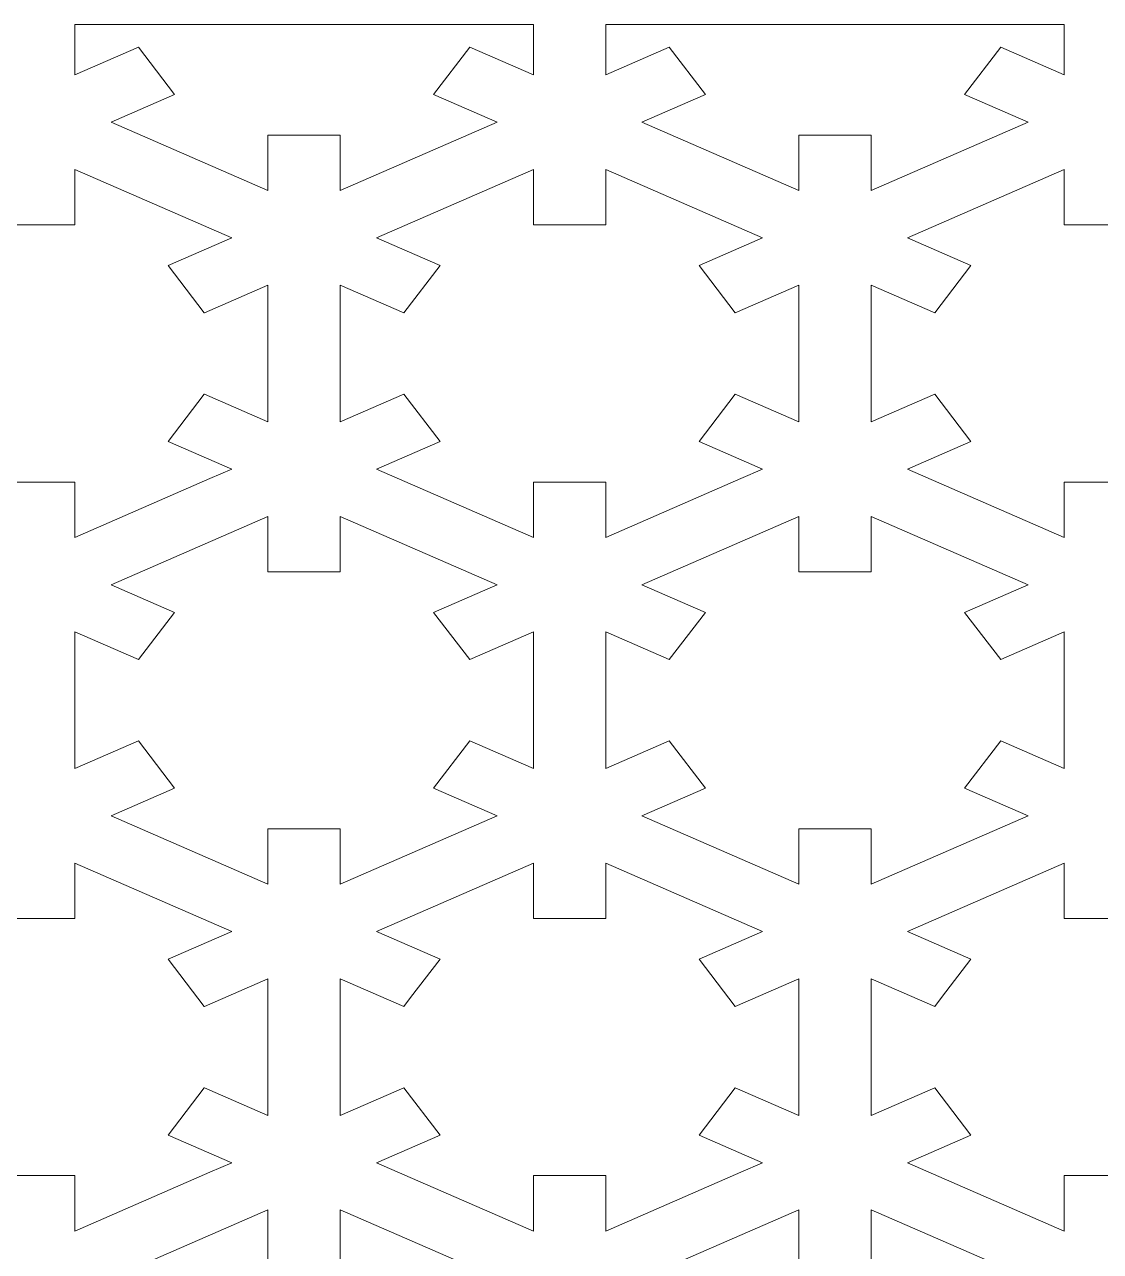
# Model space of a CAD drawing. Header units: millimetres. Extents: x -1200 to 1200, y -590 to 590.
# Drawn here: x -546 to 75, y -118 to 590 of the extents above; entities that cross this region are included whole.
import ezdxf

# ---------------------------------------------------------------- set-up
doc = ezdxf.new("R2010")
doc.units = ezdxf.units.MM
doc.header["$MEASUREMENT"] = 0
doc.layers.add('Layer 1', color=7, linetype='Continuous')

msp = doc.modelspace()

# ---------------------------------------------------------------- linework, layer by layer
at = {"layer": 'Layer 1', "color": 250, "lineweight": 9}
for points, knots in [([(-516.8389, 589.9734), (-516.8389, 589.9734), (-516.8389, 560.8792), (-516.8389, 560.8792), (-516.8389, 560.8792), (-480.1723, 576.8386), (-480.1723, 576.8386), (-480.1723, 576.8386), (-480.1697, 576.8355), (-480.1697, 576.8355), (-480.1697, 576.8355), (-480.1644, 576.8378), (-480.1644, 576.8378), (-480.1644, 576.8378), (-459.2768, 549.5634), (-459.2768, 549.5634), (-459.2768, 549.5634), (-495.9549, 533.599), (-495.9549, 533.599), (-495.9549, 533.599), (-405.4427, 494.2027), (-405.4427, 494.2027), (-405.4427, 494.2027), (-405.4427, 526.1253), (-405.4427, 526.1253), (-405.4427, 526.1253), (-405.4342, 526.1253), (-405.4342, 526.1253), (-405.4342, 526.1253), (-363.6679, 526.1252), (-363.6679, 526.1252), (-363.6679, 526.1252), (-363.6593, 526.1252), (-363.6593, 526.1252), (-363.6593, 526.1252), (-363.6592, 494.2022), (-363.6592, 494.2022), (-363.6592, 494.2022), (-273.1428, 533.6007), (-273.1428, 533.6007), (-273.1428, 533.6007), (-309.8169, 549.5633), (-309.8169, 549.5633), (-309.8169, 549.5633), (-309.8161, 549.5642), (-309.8161, 549.5642), (-309.8161, 549.5642), (-288.9296, 576.8375), (-288.9296, 576.8375), (-288.9296, 576.8375), (-288.9292, 576.8383), (-288.9292, 576.8383), (-288.9292, 576.8383), (-252.2545, 560.8754), (-252.2545, 560.8754), (-252.2545, 560.8754), (-252.2545, 589.9734), (-252.2545, 589.9734), (-252.2545, 589.9734), (-516.8389, 589.9734), (-516.8389, 589.9734)], [0, 0, 0, 0, 0.05, 0.05, 0.05, 0.1, 0.1, 0.1, 0.15, 0.15, 0.15, 0.2, 0.2, 0.2, 0.25, 0.25, 0.25, 0.3, 0.3, 0.3, 0.35, 0.35, 0.35, 0.4, 0.4, 0.4, 0.45, 0.45, 0.45, 0.5, 0.5, 0.5, 0.55, 0.55, 0.55, 0.6, 0.6, 0.6, 0.65, 0.65, 0.65, 0.7, 0.7, 0.7, 0.75, 0.75, 0.75, 0.8, 0.8, 0.8, 0.85, 0.85, 0.85, 0.9, 0.9, 0.9, 0.95, 0.95, 0.95, 1, 1, 1, 1]), ([(-210.4705, 589.9734), (-210.4705, 589.9734), (-210.4705, 560.8792), (-210.4705, 560.8792), (-210.4705, 560.8792), (-173.8038, 576.8386), (-173.8038, 576.8386), (-173.8038, 576.8386), (-173.8012, 576.8355), (-173.8012, 576.8355), (-173.8012, 576.8355), (-173.7958, 576.8378), (-173.7958, 576.8378), (-173.7958, 576.8378), (-152.9083, 549.5634), (-152.9083, 549.5634), (-152.9083, 549.5634), (-189.5865, 533.599), (-189.5865, 533.599), (-189.5865, 533.599), (-99.0742, 494.2027), (-99.0742, 494.2027), (-99.0742, 494.2027), (-99.0742, 526.1253), (-99.0742, 526.1253), (-99.0742, 526.1253), (-99.0657, 526.1253), (-99.0657, 526.1253), (-99.0657, 526.1253), (-57.2993, 526.1252), (-57.2993, 526.1252), (-57.2993, 526.1252), (-57.2908, 526.1252), (-57.2908, 526.1252), (-57.2908, 526.1252), (-57.2906, 494.2022), (-57.2906, 494.2022), (-57.2906, 494.2022), (33.2257, 533.6007), (33.2257, 533.6007), (33.2257, 533.6007), (-3.4486, 549.5633), (-3.4486, 549.5633), (-3.4486, 549.5633), (-3.4477, 549.5642), (-3.4477, 549.5642), (-3.4477, 549.5642), (17.4389, 576.8375), (17.4389, 576.8375), (17.4389, 576.8375), (17.4393, 576.8383), (17.4393, 576.8383), (17.4393, 576.8383), (54.1139, 560.8754), (54.1139, 560.8754), (54.1139, 560.8754), (54.1139, 589.9734), (54.1139, 589.9734), (54.1139, 589.9734), (-210.4705, 589.9734), (-210.4705, 589.9734)], [0, 0, 0, 0, 0.05, 0.05, 0.05, 0.1, 0.1, 0.1, 0.15, 0.15, 0.15, 0.2, 0.2, 0.2, 0.25, 0.25, 0.25, 0.3, 0.3, 0.3, 0.35, 0.35, 0.35, 0.4, 0.4, 0.4, 0.45, 0.45, 0.45, 0.5, 0.5, 0.5, 0.55, 0.55, 0.55, 0.6, 0.6, 0.6, 0.65, 0.65, 0.65, 0.7, 0.7, 0.7, 0.75, 0.75, 0.75, 0.8, 0.8, 0.8, 0.85, 0.85, 0.85, 0.9, 0.9, 0.9, 0.95, 0.95, 0.95, 1, 1, 1, 1]), ([(-633.3517, 423.6863), (-633.3517, 423.6863), (-612.4643, 450.9606), (-612.4643, 450.9606), (-612.4643, 450.9606), (-612.4651, 450.9609), (-612.4651, 450.9609), (-612.4651, 450.9609), (-612.4648, 450.961), (-612.4648, 450.961), (-612.4648, 450.961), (-649.139, 466.9238), (-649.139, 466.9238), (-649.139, 466.9238), (-558.6226, 506.3218), (-558.6226, 506.3218), (-558.6226, 506.3218), (-558.6226, 474.399), (-558.6226, 474.399), (-558.6226, 474.399), (-558.6141, 474.399), (-558.6141, 474.399), (-558.6141, 474.399), (-516.8474, 474.3991), (-516.8474, 474.3991), (-516.8474, 474.3991), (-516.8389, 474.3991), (-516.8389, 474.3991), (-516.8389, 474.3991), (-516.8391, 506.321), (-516.8391, 506.321), (-516.8391, 506.321), (-426.3271, 466.9252), (-426.3271, 466.9252), (-426.3271, 466.9252), (-463.0052, 450.9609), (-463.0052, 450.9609), (-463.0052, 450.9609), (-442.1177, 423.6866), (-442.1177, 423.6866), (-442.1177, 423.6866), (-442.1122, 423.6889), (-442.1122, 423.6889), (-442.1122, 423.6889), (-442.1097, 423.6858), (-442.1097, 423.6858), (-442.1097, 423.6858), (-405.4427, 439.6455), (-405.4427, 439.6455), (-405.4427, 439.6455), (-405.4426, 360.8497), (-405.4426, 360.8497), (-405.4426, 360.8497), (-442.1092, 376.8091), (-442.1092, 376.8091), (-442.1092, 376.8091), (-442.1111, 376.8064), (-442.1111, 376.8064), (-442.1111, 376.8064), (-442.1174, 376.8091), (-442.1174, 376.8091), (-442.1174, 376.8091), (-463.005, 349.5347), (-463.005, 349.5347), (-463.005, 349.5347), (-426.3257, 333.5699), (-426.3257, 333.5699), (-426.3257, 333.5699), (-438.9304, 328.0837), (-438.9304, 328.0837), (-438.9304, 328.0837), (-516.8391, 294.1735), (-516.8391, 294.1735), (-516.8391, 294.1735), (-516.8392, 326.096), (-516.8392, 326.096), (-516.8392, 326.096), (-516.8478, 326.096), (-516.8478, 326.096), (-516.8478, 326.096), (-558.6141, 326.0961), (-558.6141, 326.0961), (-558.6141, 326.0961), (-558.6226, 326.0961), (-558.6226, 326.0961), (-558.6226, 326.0961), (-558.6226, 294.1735), (-558.6226, 294.1735), (-558.6226, 294.1735), (-649.1398, 333.5716), (-649.1398, 333.5716), (-649.1398, 333.5716), (-612.4646, 349.5349), (-612.4646, 349.5349), (-612.4646, 349.5349), (-612.4646, 349.535), (-612.4646, 349.535), (-612.4646, 349.535), (-633.3522, 376.8094), (-633.3522, 376.8094), (-633.3522, 376.8094), (-670.0269, 360.8465), (-670.0269, 360.8465), (-670.0269, 360.8465), (-670.0271, 439.6494), (-670.0271, 439.6494), (-670.0271, 439.6494), (-633.3517, 423.6863), (-633.3517, 423.6863)], [0, 0, 0, 0, 0.02777778, 0.02777778, 0.02777778, 0.05555556, 0.05555556, 0.05555556, 0.08333333, 0.08333333, 0.08333333, 0.11111111, 0.11111111, 0.11111111, 0.13888889, 0.13888889, 0.13888889, 0.16666667, 0.16666667, 0.16666667, 0.19444444, 0.19444444, 0.19444444, 0.22222222, 0.22222222, 0.22222222, 0.25, 0.25, 0.25, 0.27777778, 0.27777778, 0.27777778, 0.30555556, 0.30555556, 0.30555556, 0.33333333, 0.33333333, 0.33333333, 0.36111111, 0.36111111, 0.36111111, 0.38888889, 0.38888889, 0.38888889, 0.41666667, 0.41666667, 0.41666667, 0.44444444, 0.44444444, 0.44444444, 0.47222222, 0.47222222, 0.47222222, 0.5, 0.5, 0.5, 0.52777778, 0.52777778, 0.52777778, 0.55555556, 0.55555556, 0.55555556, 0.58333333, 0.58333333, 0.58333333, 0.61111111, 0.61111111, 0.61111111, 0.63888889, 0.63888889, 0.63888889, 0.66666667, 0.66666667, 0.66666667, 0.69444444, 0.69444444, 0.69444444, 0.72222222, 0.72222222, 0.72222222, 0.75, 0.75, 0.75, 0.77777778, 0.77777778, 0.77777778, 0.80555556, 0.80555556, 0.80555556, 0.83333333, 0.83333333, 0.83333333, 0.86111111, 0.86111111, 0.86111111, 0.88888889, 0.88888889, 0.88888889, 0.91666667, 0.91666667, 0.91666667, 0.94444444, 0.94444444, 0.94444444, 0.97222222, 0.97222222, 0.97222222, 1, 1, 1, 1]), ([(-326.9834, 423.6863), (-326.9834, 423.6863), (-306.0959, 450.9606), (-306.0959, 450.9606), (-306.0959, 450.9606), (-306.0967, 450.9609), (-306.0967, 450.9609), (-306.0967, 450.9609), (-306.0966, 450.961), (-306.0966, 450.961), (-306.0966, 450.961), (-342.7706, 466.9238), (-342.7706, 466.9238), (-342.7706, 466.9238), (-252.2543, 506.3218), (-252.2543, 506.3218), (-252.2543, 506.3218), (-252.2543, 474.399), (-252.2543, 474.399), (-252.2543, 474.399), (-252.2457, 474.399), (-252.2457, 474.399), (-252.2457, 474.399), (-210.4791, 474.3991), (-210.4791, 474.3991), (-210.4791, 474.3991), (-210.4705, 474.3991), (-210.4705, 474.3991), (-210.4705, 474.3991), (-210.4707, 506.321), (-210.4707, 506.321), (-210.4707, 506.321), (-119.9586, 466.9252), (-119.9586, 466.9252), (-119.9586, 466.9252), (-156.6368, 450.9609), (-156.6368, 450.9609), (-156.6368, 450.9609), (-135.7493, 423.6866), (-135.7493, 423.6866), (-135.7493, 423.6866), (-135.7439, 423.6889), (-135.7439, 423.6889), (-135.7439, 423.6889), (-135.7414, 423.6858), (-135.7414, 423.6858), (-135.7414, 423.6858), (-99.0742, 439.6455), (-99.0742, 439.6455), (-99.0742, 439.6455), (-99.074, 360.8497), (-99.074, 360.8497), (-99.074, 360.8497), (-135.7408, 376.8091), (-135.7408, 376.8091), (-135.7408, 376.8091), (-135.7429, 376.8064), (-135.7429, 376.8064), (-135.7429, 376.8064), (-135.7492, 376.8091), (-135.7492, 376.8091), (-135.7492, 376.8091), (-156.6366, 349.5347), (-156.6366, 349.5347), (-156.6366, 349.5347), (-119.9573, 333.5699), (-119.9573, 333.5699), (-119.9573, 333.5699), (-132.5622, 328.0837), (-132.5622, 328.0837), (-132.5622, 328.0837), (-210.4707, 294.1735), (-210.4707, 294.1735), (-210.4707, 294.1735), (-210.4709, 326.096), (-210.4709, 326.096), (-210.4709, 326.096), (-210.4794, 326.096), (-210.4794, 326.096), (-210.4794, 326.096), (-252.2457, 326.0961), (-252.2457, 326.0961), (-252.2457, 326.0961), (-252.2543, 326.0961), (-252.2543, 326.0961), (-252.2543, 326.0961), (-252.2543, 294.1735), (-252.2543, 294.1735), (-252.2543, 294.1735), (-342.7714, 333.5716), (-342.7714, 333.5716), (-342.7714, 333.5716), (-306.0963, 349.5349), (-306.0963, 349.5349), (-306.0963, 349.5349), (-306.0963, 349.535), (-306.0963, 349.535), (-306.0963, 349.535), (-326.9838, 376.8094), (-326.9838, 376.8094), (-326.9838, 376.8094), (-363.6585, 360.8465), (-363.6585, 360.8465), (-363.6585, 360.8465), (-363.6587, 439.6494), (-363.6587, 439.6494), (-363.6587, 439.6494), (-326.9834, 423.6863), (-326.9834, 423.6863)], [0, 0, 0, 0, 0.02777778, 0.02777778, 0.02777778, 0.05555556, 0.05555556, 0.05555556, 0.08333333, 0.08333333, 0.08333333, 0.11111111, 0.11111111, 0.11111111, 0.13888889, 0.13888889, 0.13888889, 0.16666667, 0.16666667, 0.16666667, 0.19444444, 0.19444444, 0.19444444, 0.22222222, 0.22222222, 0.22222222, 0.25, 0.25, 0.25, 0.27777778, 0.27777778, 0.27777778, 0.30555556, 0.30555556, 0.30555556, 0.33333333, 0.33333333, 0.33333333, 0.36111111, 0.36111111, 0.36111111, 0.38888889, 0.38888889, 0.38888889, 0.41666667, 0.41666667, 0.41666667, 0.44444444, 0.44444444, 0.44444444, 0.47222222, 0.47222222, 0.47222222, 0.5, 0.5, 0.5, 0.52777778, 0.52777778, 0.52777778, 0.55555556, 0.55555556, 0.55555556, 0.58333333, 0.58333333, 0.58333333, 0.61111111, 0.61111111, 0.61111111, 0.63888889, 0.63888889, 0.63888889, 0.66666667, 0.66666667, 0.66666667, 0.69444444, 0.69444444, 0.69444444, 0.72222222, 0.72222222, 0.72222222, 0.75, 0.75, 0.75, 0.77777778, 0.77777778, 0.77777778, 0.80555556, 0.80555556, 0.80555556, 0.83333333, 0.83333333, 0.83333333, 0.86111111, 0.86111111, 0.86111111, 0.88888889, 0.88888889, 0.88888889, 0.91666667, 0.91666667, 0.91666667, 0.94444444, 0.94444444, 0.94444444, 0.97222222, 0.97222222, 0.97222222, 1, 1, 1, 1]), ([(-20.615, 423.6863), (-20.615, 423.6863), (0.2724, 450.9606), (0.2724, 450.9606), (0.2724, 450.9606), (0.2716, 450.9609), (0.2716, 450.9609), (0.2716, 450.9609), (0.2718, 450.961), (0.2718, 450.961), (0.2718, 450.961), (-36.4021, 466.9238), (-36.4021, 466.9238), (-36.4021, 466.9238), (54.1141, 506.3218), (54.1141, 506.3218), (54.1141, 506.3218), (54.1141, 474.399), (54.1141, 474.399), (54.1141, 474.399), (54.1228, 474.399), (54.1228, 474.399), (54.1228, 474.399), (95.8893, 474.3991), (95.8893, 474.3991), (95.8893, 474.3991), (95.8978, 474.3991), (95.8978, 474.3991), (95.8978, 474.3991), (95.8976, 506.321), (95.8976, 506.321), (95.8976, 506.321), (186.4098, 466.9252), (186.4098, 466.9252), (186.4098, 466.9252), (149.7317, 450.9609), (149.7317, 450.9609), (149.7317, 450.9609), (170.619, 423.6866), (170.619, 423.6866), (170.619, 423.6866), (170.6245, 423.6889), (170.6245, 423.6889), (170.6245, 423.6889), (170.6269, 423.6858), (170.6269, 423.6858), (170.6269, 423.6858), (207.2942, 439.6455), (207.2942, 439.6455), (207.2942, 439.6455), (207.2943, 360.8497), (207.2943, 360.8497), (207.2943, 360.8497), (170.6276, 376.8091), (170.6276, 376.8091), (170.6276, 376.8091), (170.6255, 376.8064), (170.6255, 376.8064), (170.6255, 376.8064), (170.6192, 376.8091), (170.6192, 376.8091), (170.6192, 376.8091), (149.7319, 349.5347), (149.7319, 349.5347), (149.7319, 349.5347), (186.4111, 333.5699), (186.4111, 333.5699), (186.4111, 333.5699), (173.8065, 328.0837), (173.8065, 328.0837), (173.8065, 328.0837), (95.8976, 294.1735), (95.8976, 294.1735), (95.8976, 294.1735), (95.8975, 326.096), (95.8975, 326.096), (95.8975, 326.096), (95.8888, 326.096), (95.8888, 326.096), (95.8888, 326.096), (54.1228, 326.0961), (54.1228, 326.0961), (54.1228, 326.0961), (54.1141, 326.0961), (54.1141, 326.0961), (54.1141, 326.0961), (54.1141, 294.1735), (54.1141, 294.1735), (54.1141, 294.1735), (-36.4029, 333.5716), (-36.4029, 333.5716), (-36.4029, 333.5716), (0.2721, 349.5349), (0.2721, 349.5349), (0.2721, 349.5349), (0.2721, 349.535), (0.2721, 349.535), (0.2721, 349.535), (-20.6155, 376.8094), (-20.6155, 376.8094), (-20.6155, 376.8094), (-57.29, 360.8465), (-57.29, 360.8465), (-57.29, 360.8465), (-57.2902, 439.6494), (-57.2902, 439.6494), (-57.2902, 439.6494), (-20.615, 423.6863), (-20.615, 423.6863)], [0, 0, 0, 0, 0.02777778, 0.02777778, 0.02777778, 0.05555556, 0.05555556, 0.05555556, 0.08333333, 0.08333333, 0.08333333, 0.11111111, 0.11111111, 0.11111111, 0.13888889, 0.13888889, 0.13888889, 0.16666667, 0.16666667, 0.16666667, 0.19444444, 0.19444444, 0.19444444, 0.22222222, 0.22222222, 0.22222222, 0.25, 0.25, 0.25, 0.27777778, 0.27777778, 0.27777778, 0.30555556, 0.30555556, 0.30555556, 0.33333333, 0.33333333, 0.33333333, 0.36111111, 0.36111111, 0.36111111, 0.38888889, 0.38888889, 0.38888889, 0.41666667, 0.41666667, 0.41666667, 0.44444444, 0.44444444, 0.44444444, 0.47222222, 0.47222222, 0.47222222, 0.5, 0.5, 0.5, 0.52777778, 0.52777778, 0.52777778, 0.55555556, 0.55555556, 0.55555556, 0.58333333, 0.58333333, 0.58333333, 0.61111111, 0.61111111, 0.61111111, 0.63888889, 0.63888889, 0.63888889, 0.66666667, 0.66666667, 0.66666667, 0.69444444, 0.69444444, 0.69444444, 0.72222222, 0.72222222, 0.72222222, 0.75, 0.75, 0.75, 0.77777778, 0.77777778, 0.77777778, 0.80555556, 0.80555556, 0.80555556, 0.83333333, 0.83333333, 0.83333333, 0.86111111, 0.86111111, 0.86111111, 0.88888889, 0.88888889, 0.88888889, 0.91666667, 0.91666667, 0.91666667, 0.94444444, 0.94444444, 0.94444444, 0.97222222, 0.97222222, 0.97222222, 1, 1, 1, 1]), ([(-273.1416, 133.5426), (-273.1416, 133.5426), (-363.6592, 94.1437), (-363.6592, 94.1437), (-363.6592, 94.1437), (-363.6593, 126.0666), (-363.6593, 126.0666), (-363.6593, 126.0666), (-363.6679, 126.0666), (-363.6679, 126.0666), (-363.6679, 126.0666), (-405.4342, 126.0668), (-405.4342, 126.0668), (-405.4342, 126.0668), (-405.4427, 126.0668), (-405.4427, 126.0668), (-405.4427, 126.0668), (-405.4427, 94.1443), (-405.4427, 94.1443), (-405.4427, 94.1443), (-495.9555, 133.5407), (-495.9555, 133.5407), (-495.9555, 133.5407), (-459.2765, 149.5057), (-459.2765, 149.5057), (-459.2765, 149.5057), (-480.1639, 176.7801), (-480.1639, 176.7801), (-480.1639, 176.7801), (-480.1702, 176.7774), (-480.1702, 176.7774), (-480.1702, 176.7774), (-480.1723, 176.7801), (-480.1723, 176.7801), (-480.1723, 176.7801), (-516.8384, 160.8208), (-516.8384, 160.8208), (-516.8384, 160.8208), (-516.8386, 239.6174), (-516.8386, 239.6174), (-516.8386, 239.6174), (-480.1715, 223.6577), (-480.1715, 223.6577), (-480.1715, 223.6577), (-480.1699, 223.6597), (-480.1699, 223.6597), (-480.1699, 223.6597), (-480.1635, 223.6569), (-480.1635, 223.6569), (-480.1635, 223.6569), (-459.2766, 250.9319), (-459.2766, 250.9319), (-459.2766, 250.9319), (-495.9553, 266.8968), (-495.9553, 266.8968), (-495.9553, 266.8968), (-405.4423, 306.2932), (-405.4423, 306.2932), (-405.4423, 306.2932), (-405.4423, 274.3704), (-405.4423, 274.3704), (-405.4423, 274.3704), (-405.4337, 274.3704), (-405.4337, 274.3704), (-405.4337, 274.3704), (-363.6671, 274.3706), (-363.6671, 274.3706), (-363.6671, 274.3706), (-363.6585, 274.3706), (-363.6585, 274.3706), (-363.6585, 274.3706), (-363.6587, 306.2924), (-363.6587, 306.2924), (-363.6587, 306.2924), (-273.1419, 266.8948), (-273.1419, 266.8948), (-273.1419, 266.8948), (-277.1965, 265.1298), (-277.1965, 265.1298), (-277.1965, 265.1298), (-309.8167, 250.9317), (-309.8167, 250.9317), (-309.8167, 250.9317), (-309.8167, 250.9315), (-309.8167, 250.9315), (-309.8167, 250.9315), (-288.9294, 223.6572), (-288.9294, 223.6572), (-288.9294, 223.6572), (-252.2543, 239.6202), (-252.2543, 239.6202), (-252.2543, 239.6202), (-252.2541, 160.8167), (-252.2541, 160.8167), (-252.2541, 160.8167), (-288.9292, 176.7798), (-288.9292, 176.7798), (-288.9292, 176.7798), (-309.8165, 149.5055), (-309.8165, 149.5055), (-309.8165, 149.5055), (-273.1416, 133.5426), (-273.1416, 133.5426)], [0, 0, 0, 0, 0.02941176, 0.02941176, 0.02941176, 0.05882353, 0.05882353, 0.05882353, 0.08823529, 0.08823529, 0.08823529, 0.11764706, 0.11764706, 0.11764706, 0.14705882, 0.14705882, 0.14705882, 0.17647059, 0.17647059, 0.17647059, 0.20588235, 0.20588235, 0.20588235, 0.23529412, 0.23529412, 0.23529412, 0.26470588, 0.26470588, 0.26470588, 0.29411765, 0.29411765, 0.29411765, 0.32352941, 0.32352941, 0.32352941, 0.35294118, 0.35294118, 0.35294118, 0.38235294, 0.38235294, 0.38235294, 0.41176471, 0.41176471, 0.41176471, 0.44117647, 0.44117647, 0.44117647, 0.47058824, 0.47058824, 0.47058824, 0.5, 0.5, 0.5, 0.52941176, 0.52941176, 0.52941176, 0.55882353, 0.55882353, 0.55882353, 0.58823529, 0.58823529, 0.58823529, 0.61764706, 0.61764706, 0.61764706, 0.64705882, 0.64705882, 0.64705882, 0.67647059, 0.67647059, 0.67647059, 0.70588235, 0.70588235, 0.70588235, 0.73529412, 0.73529412, 0.73529412, 0.76470588, 0.76470588, 0.76470588, 0.79411765, 0.79411765, 0.79411765, 0.82352941, 0.82352941, 0.82352941, 0.85294118, 0.85294118, 0.85294118, 0.88235294, 0.88235294, 0.88235294, 0.91176471, 0.91176471, 0.91176471, 0.94117647, 0.94117647, 0.94117647, 0.97058824, 0.97058824, 0.97058824, 1, 1, 1, 1]), ([(33.227, 133.5426), (33.227, 133.5426), (-57.2906, 94.1437), (-57.2906, 94.1437), (-57.2906, 94.1437), (-57.2908, 126.0666), (-57.2908, 126.0666), (-57.2908, 126.0666), (-57.2993, 126.0666), (-57.2993, 126.0666), (-57.2993, 126.0666), (-99.0657, 126.0668), (-99.0657, 126.0668), (-99.0657, 126.0668), (-99.0742, 126.0668), (-99.0742, 126.0668), (-99.0742, 126.0668), (-99.0742, 94.1443), (-99.0742, 94.1443), (-99.0742, 94.1443), (-189.5871, 133.5407), (-189.5871, 133.5407), (-189.5871, 133.5407), (-152.9078, 149.5057), (-152.9078, 149.5057), (-152.9078, 149.5057), (-173.7954, 176.7801), (-173.7954, 176.7801), (-173.7954, 176.7801), (-173.8017, 176.7774), (-173.8017, 176.7774), (-173.8017, 176.7774), (-173.8038, 176.7801), (-173.8038, 176.7801), (-173.8038, 176.7801), (-210.4701, 160.8208), (-210.4701, 160.8208), (-210.4701, 160.8208), (-210.4704, 239.6174), (-210.4704, 239.6174), (-210.4704, 239.6174), (-173.8028, 223.6577), (-173.8028, 223.6577), (-173.8028, 223.6577), (-173.8014, 223.6597), (-173.8014, 223.6597), (-173.8014, 223.6597), (-173.7949, 223.6569), (-173.7949, 223.6569), (-173.7949, 223.6569), (-152.9081, 250.9319), (-152.9081, 250.9319), (-152.9081, 250.9319), (-189.587, 266.8968), (-189.587, 266.8968), (-189.587, 266.8968), (-99.0737, 306.2932), (-99.0737, 306.2932), (-99.0737, 306.2932), (-99.0737, 274.3704), (-99.0737, 274.3704), (-99.0737, 274.3704), (-99.0652, 274.3704), (-99.0652, 274.3704), (-99.0652, 274.3704), (-57.2985, 274.3706), (-57.2985, 274.3706), (-57.2985, 274.3706), (-57.29, 274.3706), (-57.29, 274.3706), (-57.29, 274.3706), (-57.2902, 306.2924), (-57.2902, 306.2924), (-57.2902, 306.2924), (33.2268, 266.8948), (33.2268, 266.8948), (33.2268, 266.8948), (29.172, 265.1298), (29.172, 265.1298), (29.172, 265.1298), (-3.4484, 250.9317), (-3.4484, 250.9317), (-3.4484, 250.9317), (-3.4484, 250.9315), (-3.4484, 250.9315), (-3.4484, 250.9315), (17.4391, 223.6572), (17.4391, 223.6572), (17.4391, 223.6572), (54.1141, 239.6202), (54.1141, 239.6202), (54.1141, 239.6202), (54.1142, 160.8167), (54.1142, 160.8167), (54.1142, 160.8167), (17.4393, 176.7798), (17.4393, 176.7798), (17.4393, 176.7798), (-3.4482, 149.5055), (-3.4482, 149.5055), (-3.4482, 149.5055), (33.227, 133.5426), (33.227, 133.5426)], [0, 0, 0, 0, 0.02941176, 0.02941176, 0.02941176, 0.05882353, 0.05882353, 0.05882353, 0.08823529, 0.08823529, 0.08823529, 0.11764706, 0.11764706, 0.11764706, 0.14705882, 0.14705882, 0.14705882, 0.17647059, 0.17647059, 0.17647059, 0.20588235, 0.20588235, 0.20588235, 0.23529412, 0.23529412, 0.23529412, 0.26470588, 0.26470588, 0.26470588, 0.29411765, 0.29411765, 0.29411765, 0.32352941, 0.32352941, 0.32352941, 0.35294118, 0.35294118, 0.35294118, 0.38235294, 0.38235294, 0.38235294, 0.41176471, 0.41176471, 0.41176471, 0.44117647, 0.44117647, 0.44117647, 0.47058824, 0.47058824, 0.47058824, 0.5, 0.5, 0.5, 0.52941176, 0.52941176, 0.52941176, 0.55882353, 0.55882353, 0.55882353, 0.58823529, 0.58823529, 0.58823529, 0.61764706, 0.61764706, 0.61764706, 0.64705882, 0.64705882, 0.64705882, 0.67647059, 0.67647059, 0.67647059, 0.70588235, 0.70588235, 0.70588235, 0.73529412, 0.73529412, 0.73529412, 0.76470588, 0.76470588, 0.76470588, 0.79411765, 0.79411765, 0.79411765, 0.82352941, 0.82352941, 0.82352941, 0.85294118, 0.85294118, 0.85294118, 0.88235294, 0.88235294, 0.88235294, 0.91176471, 0.91176471, 0.91176471, 0.94117647, 0.94117647, 0.94117647, 0.97058824, 0.97058824, 0.97058824, 1, 1, 1, 1]), ([(-629.4378, 28.7387), (-629.4378, 28.7387), (-612.4638, 50.9028), (-612.4638, 50.9028), (-612.4638, 50.9028), (-649.139, 66.8659), (-649.139, 66.8659), (-649.139, 66.8659), (-558.6222, 106.264), (-558.6222, 106.264), (-558.6222, 106.264), (-558.6222, 74.3412), (-558.6222, 74.3412), (-558.6222, 74.3412), (-558.6136, 74.3412), (-558.6136, 74.3412), (-558.6136, 74.3412), (-516.847, 74.3414), (-516.847, 74.3414), (-516.847, 74.3414), (-516.8384, 74.3414), (-516.8384, 74.3414), (-516.8384, 74.3414), (-516.8386, 106.2632), (-516.8386, 106.2632), (-516.8386, 106.2632), (-426.3258, 66.8671), (-426.3258, 66.8671), (-426.3258, 66.8671), (-463.0052, 50.9024), (-463.0052, 50.9024), (-463.0052, 50.9024), (-442.1177, 23.628), (-442.1177, 23.628), (-442.1177, 23.628), (-442.1114, 23.6307), (-442.1114, 23.6307), (-442.1114, 23.6307), (-442.1093, 23.628), (-442.1093, 23.628), (-442.1093, 23.628), (-405.4427, 39.5874), (-405.4427, 39.5874), (-405.4427, 39.5874), (-405.4426, -39.2088), (-405.4426, -39.2088), (-405.4426, -39.2088), (-442.1092, -23.2494), (-442.1092, -23.2494), (-442.1092, -23.2494), (-442.1111, -23.2521), (-442.1111, -23.2521), (-442.1111, -23.2521), (-442.1174, -23.2494), (-442.1174, -23.2494), (-442.1174, -23.2494), (-463.005, -50.5238), (-463.005, -50.5238), (-463.005, -50.5238), (-426.3257, -66.4886), (-426.3257, -66.4886), (-426.3257, -66.4886), (-438.9304, -71.9748), (-438.9304, -71.9748), (-438.9304, -71.9748), (-516.8391, -105.8852), (-516.8391, -105.8852), (-516.8391, -105.8852), (-516.8392, -73.9626), (-516.8392, -73.9626), (-516.8392, -73.9626), (-516.8478, -73.9626), (-516.8478, -73.9626), (-516.8478, -73.9626), (-558.6141, -73.9624), (-558.6141, -73.9624), (-558.6141, -73.9624), (-558.6226, -73.9624), (-558.6226, -73.9624), (-558.6226, -73.9624), (-558.6226, -105.8852), (-558.6226, -105.8852), (-558.6226, -105.8852), (-649.1398, -66.4869), (-649.1398, -66.4869), (-649.1398, -66.4869), (-612.4646, -50.5237), (-612.4646, -50.5237), (-612.4646, -50.5237), (-612.4646, -50.5235), (-612.4646, -50.5235), (-612.4646, -50.5235), (-633.3522, -23.2491), (-633.3522, -23.2491), (-633.3522, -23.2491), (-670.0269, -39.212), (-670.0269, -39.212), (-670.0269, -39.212), (-670.0271, 39.5909), (-670.0271, 39.5909), (-670.0271, 39.5909), (-633.3517, 23.6277), (-633.3517, 23.6277), (-633.3517, 23.6277), (-629.4378, 28.7387), (-629.4378, 28.7387)], [0, 0, 0, 0, 0.02857143, 0.02857143, 0.02857143, 0.05714286, 0.05714286, 0.05714286, 0.08571429, 0.08571429, 0.08571429, 0.11428571, 0.11428571, 0.11428571, 0.14285714, 0.14285714, 0.14285714, 0.17142857, 0.17142857, 0.17142857, 0.2, 0.2, 0.2, 0.22857143, 0.22857143, 0.22857143, 0.25714286, 0.25714286, 0.25714286, 0.28571429, 0.28571429, 0.28571429, 0.31428571, 0.31428571, 0.31428571, 0.34285714, 0.34285714, 0.34285714, 0.37142857, 0.37142857, 0.37142857, 0.4, 0.4, 0.4, 0.42857143, 0.42857143, 0.42857143, 0.45714286, 0.45714286, 0.45714286, 0.48571429, 0.48571429, 0.48571429, 0.51428571, 0.51428571, 0.51428571, 0.54285714, 0.54285714, 0.54285714, 0.57142857, 0.57142857, 0.57142857, 0.6, 0.6, 0.6, 0.62857143, 0.62857143, 0.62857143, 0.65714286, 0.65714286, 0.65714286, 0.68571429, 0.68571429, 0.68571429, 0.71428571, 0.71428571, 0.71428571, 0.74285714, 0.74285714, 0.74285714, 0.77142857, 0.77142857, 0.77142857, 0.8, 0.8, 0.8, 0.82857143, 0.82857143, 0.82857143, 0.85714286, 0.85714286, 0.85714286, 0.88571429, 0.88571429, 0.88571429, 0.91428571, 0.91428571, 0.91428571, 0.94285714, 0.94285714, 0.94285714, 0.97142857, 0.97142857, 0.97142857, 1, 1, 1, 1]), ([(-323.0696, 28.7387), (-323.0696, 28.7387), (-306.0955, 50.9028), (-306.0955, 50.9028), (-306.0955, 50.9028), (-342.7706, 66.8659), (-342.7706, 66.8659), (-342.7706, 66.8659), (-252.2538, 106.264), (-252.2538, 106.264), (-252.2538, 106.264), (-252.2538, 74.3412), (-252.2538, 74.3412), (-252.2538, 74.3412), (-252.2453, 74.3412), (-252.2453, 74.3412), (-252.2453, 74.3412), (-210.4786, 74.3414), (-210.4786, 74.3414), (-210.4786, 74.3414), (-210.4701, 74.3414), (-210.4701, 74.3414), (-210.4701, 74.3414), (-210.4704, 106.2632), (-210.4704, 106.2632), (-210.4704, 106.2632), (-119.9575, 66.8671), (-119.9575, 66.8671), (-119.9575, 66.8671), (-156.6368, 50.9024), (-156.6368, 50.9024), (-156.6368, 50.9024), (-135.7493, 23.628), (-135.7493, 23.628), (-135.7493, 23.628), (-135.7431, 23.6307), (-135.7431, 23.6307), (-135.7431, 23.6307), (-135.741, 23.628), (-135.741, 23.628), (-135.741, 23.628), (-99.0742, 39.5874), (-99.0742, 39.5874), (-99.0742, 39.5874), (-99.074, -39.2088), (-99.074, -39.2088), (-99.074, -39.2088), (-135.7408, -23.2494), (-135.7408, -23.2494), (-135.7408, -23.2494), (-135.7429, -23.2521), (-135.7429, -23.2521), (-135.7429, -23.2521), (-135.7492, -23.2494), (-135.7492, -23.2494), (-135.7492, -23.2494), (-156.6366, -50.5238), (-156.6366, -50.5238), (-156.6366, -50.5238), (-119.9573, -66.4886), (-119.9573, -66.4886), (-119.9573, -66.4886), (-132.5622, -71.9748), (-132.5622, -71.9748), (-132.5622, -71.9748), (-210.4707, -105.8852), (-210.4707, -105.8852), (-210.4707, -105.8852), (-210.4709, -73.9626), (-210.4709, -73.9626), (-210.4709, -73.9626), (-210.4794, -73.9626), (-210.4794, -73.9626), (-210.4794, -73.9626), (-252.2457, -73.9624), (-252.2457, -73.9624), (-252.2457, -73.9624), (-252.2543, -73.9624), (-252.2543, -73.9624), (-252.2543, -73.9624), (-252.2543, -105.8852), (-252.2543, -105.8852), (-252.2543, -105.8852), (-342.7714, -66.4869), (-342.7714, -66.4869), (-342.7714, -66.4869), (-306.0963, -50.5237), (-306.0963, -50.5237), (-306.0963, -50.5237), (-306.0963, -50.5235), (-306.0963, -50.5235), (-306.0963, -50.5235), (-326.9838, -23.2491), (-326.9838, -23.2491), (-326.9838, -23.2491), (-363.6585, -39.212), (-363.6585, -39.212), (-363.6585, -39.212), (-363.6587, 39.5909), (-363.6587, 39.5909), (-363.6587, 39.5909), (-326.9834, 23.6277), (-326.9834, 23.6277), (-326.9834, 23.6277), (-323.0696, 28.7387), (-323.0696, 28.7387)], [0, 0, 0, 0, 0.02857143, 0.02857143, 0.02857143, 0.05714286, 0.05714286, 0.05714286, 0.08571429, 0.08571429, 0.08571429, 0.11428571, 0.11428571, 0.11428571, 0.14285714, 0.14285714, 0.14285714, 0.17142857, 0.17142857, 0.17142857, 0.2, 0.2, 0.2, 0.22857143, 0.22857143, 0.22857143, 0.25714286, 0.25714286, 0.25714286, 0.28571429, 0.28571429, 0.28571429, 0.31428571, 0.31428571, 0.31428571, 0.34285714, 0.34285714, 0.34285714, 0.37142857, 0.37142857, 0.37142857, 0.4, 0.4, 0.4, 0.42857143, 0.42857143, 0.42857143, 0.45714286, 0.45714286, 0.45714286, 0.48571429, 0.48571429, 0.48571429, 0.51428571, 0.51428571, 0.51428571, 0.54285714, 0.54285714, 0.54285714, 0.57142857, 0.57142857, 0.57142857, 0.6, 0.6, 0.6, 0.62857143, 0.62857143, 0.62857143, 0.65714286, 0.65714286, 0.65714286, 0.68571429, 0.68571429, 0.68571429, 0.71428571, 0.71428571, 0.71428571, 0.74285714, 0.74285714, 0.74285714, 0.77142857, 0.77142857, 0.77142857, 0.8, 0.8, 0.8, 0.82857143, 0.82857143, 0.82857143, 0.85714286, 0.85714286, 0.85714286, 0.88571429, 0.88571429, 0.88571429, 0.91428571, 0.91428571, 0.91428571, 0.94285714, 0.94285714, 0.94285714, 0.97142857, 0.97142857, 0.97142857, 1, 1, 1, 1]), ([(-16.7009, 28.7387), (-16.7009, 28.7387), (0.2729, 50.9028), (0.2729, 50.9028), (0.2729, 50.9028), (-36.4021, 66.8659), (-36.4021, 66.8659), (-36.4021, 66.8659), (54.1144, 106.264), (54.1144, 106.264), (54.1144, 106.264), (54.1144, 74.3412), (54.1144, 74.3412), (54.1144, 74.3412), (54.1233, 74.3412), (54.1233, 74.3412), (54.1233, 74.3412), (95.8897, 74.3414), (95.8897, 74.3414), (95.8897, 74.3414), (95.8983, 74.3414), (95.8983, 74.3414), (95.8983, 74.3414), (95.898, 106.2632), (95.898, 106.2632), (95.898, 106.2632), (186.4109, 66.8671), (186.4109, 66.8671), (186.4109, 66.8671), (149.7317, 50.9024), (149.7317, 50.9024), (149.7317, 50.9024), (170.619, 23.628), (170.619, 23.628), (170.619, 23.628), (170.6253, 23.6307), (170.6253, 23.6307), (170.6253, 23.6307), (170.6274, 23.628), (170.6274, 23.628), (170.6274, 23.628), (207.2942, 39.5874), (207.2942, 39.5874), (207.2942, 39.5874), (207.2943, -39.2088), (207.2943, -39.2088), (207.2943, -39.2088), (170.6276, -23.2494), (170.6276, -23.2494), (170.6276, -23.2494), (170.6255, -23.2521), (170.6255, -23.2521), (170.6255, -23.2521), (170.6192, -23.2494), (170.6192, -23.2494), (170.6192, -23.2494), (149.7319, -50.5238), (149.7319, -50.5238), (149.7319, -50.5238), (186.4111, -66.4886), (186.4111, -66.4886), (186.4111, -66.4886), (173.8065, -71.9748), (173.8065, -71.9748), (173.8065, -71.9748), (95.8976, -105.8852), (95.8976, -105.8852), (95.8976, -105.8852), (95.8975, -73.9626), (95.8975, -73.9626), (95.8975, -73.9626), (95.8888, -73.9626), (95.8888, -73.9626), (95.8888, -73.9626), (54.1228, -73.9624), (54.1228, -73.9624), (54.1228, -73.9624), (54.1141, -73.9624), (54.1141, -73.9624), (54.1141, -73.9624), (54.1141, -105.8852), (54.1141, -105.8852), (54.1141, -105.8852), (-36.4029, -66.4869), (-36.4029, -66.4869), (-36.4029, -66.4869), (0.2721, -50.5237), (0.2721, -50.5237), (0.2721, -50.5237), (0.2721, -50.5235), (0.2721, -50.5235), (0.2721, -50.5235), (-20.6155, -23.2491), (-20.6155, -23.2491), (-20.6155, -23.2491), (-57.29, -39.212), (-57.29, -39.212), (-57.29, -39.212), (-57.2902, 39.5909), (-57.2902, 39.5909), (-57.2902, 39.5909), (-20.615, 23.6277), (-20.615, 23.6277), (-20.615, 23.6277), (-16.7009, 28.7387), (-16.7009, 28.7387)], [0, 0, 0, 0, 0.02857143, 0.02857143, 0.02857143, 0.05714286, 0.05714286, 0.05714286, 0.08571429, 0.08571429, 0.08571429, 0.11428571, 0.11428571, 0.11428571, 0.14285714, 0.14285714, 0.14285714, 0.17142857, 0.17142857, 0.17142857, 0.2, 0.2, 0.2, 0.22857143, 0.22857143, 0.22857143, 0.25714286, 0.25714286, 0.25714286, 0.28571429, 0.28571429, 0.28571429, 0.31428571, 0.31428571, 0.31428571, 0.34285714, 0.34285714, 0.34285714, 0.37142857, 0.37142857, 0.37142857, 0.4, 0.4, 0.4, 0.42857143, 0.42857143, 0.42857143, 0.45714286, 0.45714286, 0.45714286, 0.48571429, 0.48571429, 0.48571429, 0.51428571, 0.51428571, 0.51428571, 0.54285714, 0.54285714, 0.54285714, 0.57142857, 0.57142857, 0.57142857, 0.6, 0.6, 0.6, 0.62857143, 0.62857143, 0.62857143, 0.65714286, 0.65714286, 0.65714286, 0.68571429, 0.68571429, 0.68571429, 0.71428571, 0.71428571, 0.71428571, 0.74285714, 0.74285714, 0.74285714, 0.77142857, 0.77142857, 0.77142857, 0.8, 0.8, 0.8, 0.82857143, 0.82857143, 0.82857143, 0.85714286, 0.85714286, 0.85714286, 0.88571429, 0.88571429, 0.88571429, 0.91428571, 0.91428571, 0.91428571, 0.94285714, 0.94285714, 0.94285714, 0.97142857, 0.97142857, 0.97142857, 1, 1, 1, 1]), ([(-252.2541, -239.2409), (-252.2541, -239.2409), (-288.9288, -223.278), (-288.9288, -223.278), (-288.9288, -223.278), (-288.9292, -223.2788), (-288.9292, -223.2788), (-288.9292, -223.2788), (-309.8157, -250.5521), (-309.8157, -250.5521), (-309.8157, -250.5521), (-309.8165, -250.553), (-309.8165, -250.553), (-309.8165, -250.553), (-273.1424, -266.5156), (-273.1424, -266.5156), (-273.1424, -266.5156), (-363.6587, -305.914), (-363.6587, -305.914), (-363.6587, -305.914), (-363.659, -273.9911), (-363.659, -273.9911), (-363.659, -273.9911), (-363.6675, -273.9911), (-363.6675, -273.9911), (-363.6675, -273.9911), (-405.4337, -273.991), (-405.4337, -273.991), (-405.4337, -273.991), (-405.4423, -273.991), (-405.4423, -273.991), (-405.4423, -273.991), (-405.4423, -305.9136), (-405.4423, -305.9136), (-405.4423, -305.9136), (-495.9545, -266.5173), (-495.9545, -266.5173), (-495.9545, -266.5173), (-459.2765, -250.5528), (-459.2765, -250.5528), (-459.2765, -250.5528), (-480.1639, -223.2785), (-480.1639, -223.2785), (-480.1639, -223.2785), (-480.1694, -223.2808), (-480.1694, -223.2808), (-480.1694, -223.2808), (-480.1718, -223.2777), (-480.1718, -223.2777), (-480.1718, -223.2777), (-516.8384, -239.2371), (-516.8384, -239.2371), (-516.8384, -239.2371), (-516.8386, -160.4411), (-516.8386, -160.4411), (-516.8386, -160.4411), (-480.1715, -176.4008), (-480.1715, -176.4008), (-480.1715, -176.4008), (-480.1699, -176.3988), (-480.1699, -176.3988), (-480.1699, -176.3988), (-480.1635, -176.4016), (-480.1635, -176.4016), (-480.1635, -176.4016), (-459.2766, -149.1267), (-459.2766, -149.1267), (-459.2766, -149.1267), (-495.9553, -133.1617), (-495.9553, -133.1617), (-495.9553, -133.1617), (-405.4423, -93.7653), (-405.4423, -93.7653), (-405.4423, -93.7653), (-405.4423, -125.6881), (-405.4423, -125.6881), (-405.4423, -125.6881), (-405.4337, -125.6881), (-405.4337, -125.6881), (-405.4337, -125.6881), (-363.6671, -125.6879), (-363.6671, -125.6879), (-363.6671, -125.6879), (-363.6585, -125.6879), (-363.6585, -125.6879), (-363.6585, -125.6879), (-363.6587, -93.7661), (-363.6587, -93.7661), (-363.6587, -93.7661), (-273.1419, -133.1638), (-273.1419, -133.1638), (-273.1419, -133.1638), (-277.1965, -134.9287), (-277.1965, -134.9287), (-277.1965, -134.9287), (-309.8167, -149.1268), (-309.8167, -149.1268), (-309.8167, -149.1268), (-309.8167, -149.127), (-309.8167, -149.127), (-309.8167, -149.127), (-288.9294, -176.4013), (-288.9294, -176.4013), (-288.9294, -176.4013), (-252.2543, -160.4383), (-252.2543, -160.4383), (-252.2543, -160.4383), (-252.2541, -239.2409), (-252.2541, -239.2409)], [0, 0, 0, 0, 0.02777778, 0.02777778, 0.02777778, 0.05555556, 0.05555556, 0.05555556, 0.08333333, 0.08333333, 0.08333333, 0.11111111, 0.11111111, 0.11111111, 0.13888889, 0.13888889, 0.13888889, 0.16666667, 0.16666667, 0.16666667, 0.19444444, 0.19444444, 0.19444444, 0.22222222, 0.22222222, 0.22222222, 0.25, 0.25, 0.25, 0.27777778, 0.27777778, 0.27777778, 0.30555556, 0.30555556, 0.30555556, 0.33333333, 0.33333333, 0.33333333, 0.36111111, 0.36111111, 0.36111111, 0.38888889, 0.38888889, 0.38888889, 0.41666667, 0.41666667, 0.41666667, 0.44444444, 0.44444444, 0.44444444, 0.47222222, 0.47222222, 0.47222222, 0.5, 0.5, 0.5, 0.52777778, 0.52777778, 0.52777778, 0.55555556, 0.55555556, 0.55555556, 0.58333333, 0.58333333, 0.58333333, 0.61111111, 0.61111111, 0.61111111, 0.63888889, 0.63888889, 0.63888889, 0.66666667, 0.66666667, 0.66666667, 0.69444444, 0.69444444, 0.69444444, 0.72222222, 0.72222222, 0.72222222, 0.75, 0.75, 0.75, 0.77777778, 0.77777778, 0.77777778, 0.80555556, 0.80555556, 0.80555556, 0.83333333, 0.83333333, 0.83333333, 0.86111111, 0.86111111, 0.86111111, 0.88888889, 0.88888889, 0.88888889, 0.91666667, 0.91666667, 0.91666667, 0.94444444, 0.94444444, 0.94444444, 0.97222222, 0.97222222, 0.97222222, 1, 1, 1, 1]), ([(54.1142, -239.2409), (54.1142, -239.2409), (17.4398, -223.278), (17.4398, -223.278), (17.4398, -223.278), (17.4393, -223.2788), (17.4393, -223.2788), (17.4393, -223.2788), (-3.4474, -250.5521), (-3.4474, -250.5521), (-3.4474, -250.5521), (-3.4482, -250.553), (-3.4482, -250.553), (-3.4482, -250.553), (33.2261, -266.5156), (33.2261, -266.5156), (33.2261, -266.5156), (-57.2902, -305.914), (-57.2902, -305.914), (-57.2902, -305.914), (-57.2903, -273.9911), (-57.2903, -273.9911), (-57.2903, -273.9911), (-57.299, -273.9911), (-57.299, -273.9911), (-57.299, -273.9911), (-99.0652, -273.991), (-99.0652, -273.991), (-99.0652, -273.991), (-99.0737, -273.991), (-99.0737, -273.991), (-99.0737, -273.991), (-99.0737, -305.9136), (-99.0737, -305.9136), (-99.0737, -305.9136), (-189.5862, -266.5173), (-189.5862, -266.5173), (-189.5862, -266.5173), (-152.9078, -250.5528), (-152.9078, -250.5528), (-152.9078, -250.5528), (-173.7954, -223.2785), (-173.7954, -223.2785), (-173.7954, -223.2785), (-173.8009, -223.2808), (-173.8009, -223.2808), (-173.8009, -223.2808), (-173.8033, -223.2777), (-173.8033, -223.2777), (-173.8033, -223.2777), (-210.4701, -239.2371), (-210.4701, -239.2371), (-210.4701, -239.2371), (-210.4704, -160.4411), (-210.4704, -160.4411), (-210.4704, -160.4411), (-173.8028, -176.4008), (-173.8028, -176.4008), (-173.8028, -176.4008), (-173.8014, -176.3988), (-173.8014, -176.3988), (-173.8014, -176.3988), (-173.7949, -176.4016), (-173.7949, -176.4016), (-173.7949, -176.4016), (-152.9081, -149.1267), (-152.9081, -149.1267), (-152.9081, -149.1267), (-189.587, -133.1617), (-189.587, -133.1617), (-189.587, -133.1617), (-99.0737, -93.7653), (-99.0737, -93.7653), (-99.0737, -93.7653), (-99.0737, -125.6881), (-99.0737, -125.6881), (-99.0737, -125.6881), (-99.0652, -125.6881), (-99.0652, -125.6881), (-99.0652, -125.6881), (-57.2985, -125.6879), (-57.2985, -125.6879), (-57.2985, -125.6879), (-57.29, -125.6879), (-57.29, -125.6879), (-57.29, -125.6879), (-57.2902, -93.7661), (-57.2902, -93.7661), (-57.2902, -93.7661), (33.2268, -133.1638), (33.2268, -133.1638), (33.2268, -133.1638), (29.172, -134.9287), (29.172, -134.9287), (29.172, -134.9287), (-3.4484, -149.1268), (-3.4484, -149.1268), (-3.4484, -149.1268), (-3.4484, -149.127), (-3.4484, -149.127), (-3.4484, -149.127), (17.4391, -176.4013), (17.4391, -176.4013), (17.4391, -176.4013), (54.1141, -160.4383), (54.1141, -160.4383), (54.1141, -160.4383), (54.1142, -239.2409), (54.1142, -239.2409)], [0, 0, 0, 0, 0.02777778, 0.02777778, 0.02777778, 0.05555556, 0.05555556, 0.05555556, 0.08333333, 0.08333333, 0.08333333, 0.11111111, 0.11111111, 0.11111111, 0.13888889, 0.13888889, 0.13888889, 0.16666667, 0.16666667, 0.16666667, 0.19444444, 0.19444444, 0.19444444, 0.22222222, 0.22222222, 0.22222222, 0.25, 0.25, 0.25, 0.27777778, 0.27777778, 0.27777778, 0.30555556, 0.30555556, 0.30555556, 0.33333333, 0.33333333, 0.33333333, 0.36111111, 0.36111111, 0.36111111, 0.38888889, 0.38888889, 0.38888889, 0.41666667, 0.41666667, 0.41666667, 0.44444444, 0.44444444, 0.44444444, 0.47222222, 0.47222222, 0.47222222, 0.5, 0.5, 0.5, 0.52777778, 0.52777778, 0.52777778, 0.55555556, 0.55555556, 0.55555556, 0.58333333, 0.58333333, 0.58333333, 0.61111111, 0.61111111, 0.61111111, 0.63888889, 0.63888889, 0.63888889, 0.66666667, 0.66666667, 0.66666667, 0.69444444, 0.69444444, 0.69444444, 0.72222222, 0.72222222, 0.72222222, 0.75, 0.75, 0.75, 0.77777778, 0.77777778, 0.77777778, 0.80555556, 0.80555556, 0.80555556, 0.83333333, 0.83333333, 0.83333333, 0.86111111, 0.86111111, 0.86111111, 0.88888889, 0.88888889, 0.88888889, 0.91666667, 0.91666667, 0.91666667, 0.94444444, 0.94444444, 0.94444444, 0.97222222, 0.97222222, 0.97222222, 1, 1, 1, 1])]:
    msp.add_open_spline(points, degree=3, knots=knots, dxfattribs=at)

doc.saveas('drawing.dxf')
